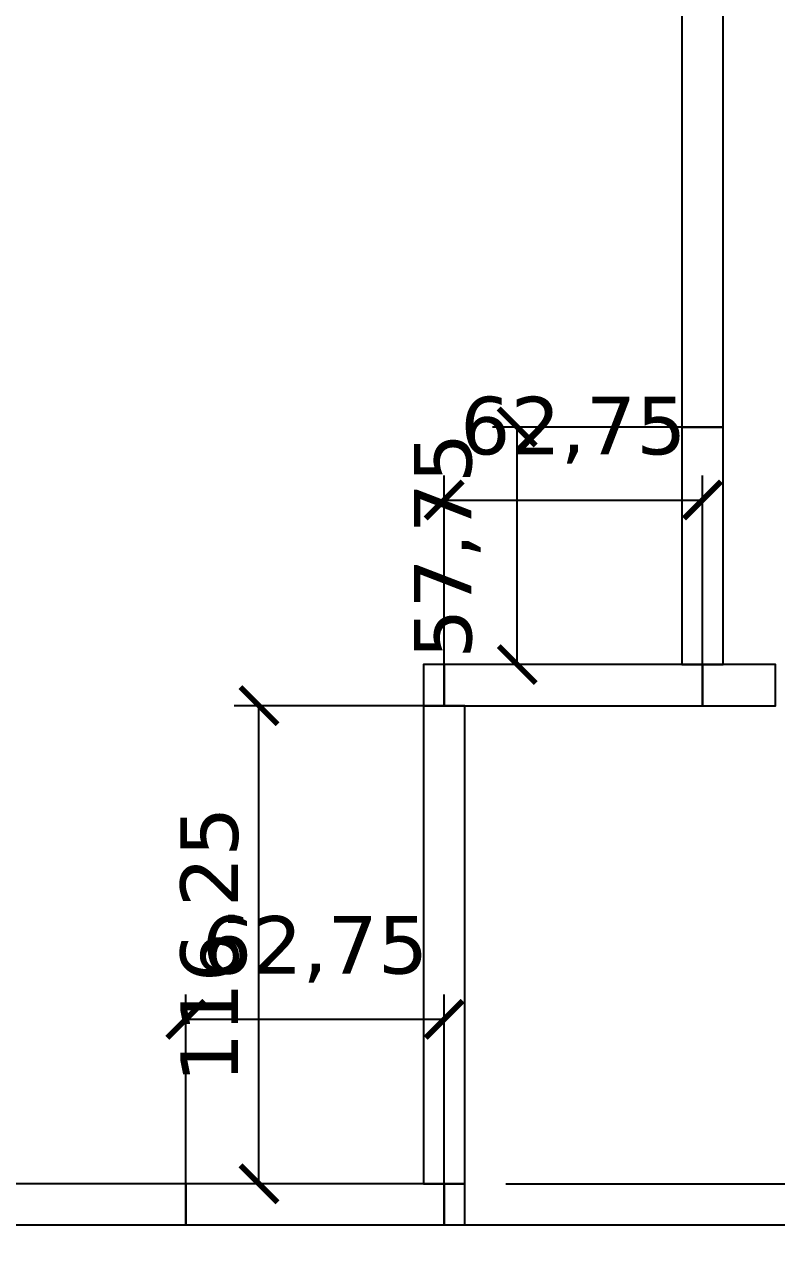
# Model space of a CAD drawing. Header units: centimetres. Extents: x -135 to 4099, y -1210 to 1044.
# Drawn here: x 2448.3 to 2631, y -4.8 to 291.9 of the extents above; entities that cross this region are included whole.
import ezdxf

# ---------------------------------------------------------------- set-up
doc = ezdxf.new("R2010")
doc.units = ezdxf.units.CM
for name, color, linetype in [('MONTAJ_OZEL_OLCU', 6, 'Continuous'), ('MONTAJ_OZEL_PANO', 6, 'Continuous'), ('MONTAJ_STANDART', 7, 'Continuous'), ('OLCULER', 7, 'Continuous')]:
    doc.layers.add(name, color=color, linetype=linetype)
doc.styles.add('PORTMAN', font='DejaVuSans.ttf')
doc.dimstyles.new('PORTMAN', dxfattribs={"dimtxt": 14, "dimasz": 9, "dimexe": 6, "dimexo": 5, "dimgap": 4, "dimtad": 1, "dimtxsty": 'PORTMAN', "dimblk": 'ARCHTICK', "dimcen": 2.5, "dimazin": 3, "dimtfac": 0.5, "dimtmove": 2, "dimatfit": 3})

# ---------------------------------------------------------------- blocks, each defined once
blk = doc.blocks.new('BOM_D06_627p5_DIS_DOLU')
blk.add_lwpolyline([(0, 0), (10, 0), (10, 62.75), (0, 62.75)], close=True)
blk = doc.blocks.new('MNT_BOM_D06_627p5_DIS_DOLU')
blk.add_blockref('BOM_D06_627p5_DIS_DOLU', (0, 0))
blk = doc.blocks.new('_ARCHTICK')
at = {"color": 0, "linetype": 'BYBLOCK', "const_width": 0.15}
blk.add_lwpolyline([(-0.5, -0.5), (0.5, 0.5)], dxfattribs=at)
blk = doc.blocks.new('BOM_D10_1255p0_DIS_K02_SOL')
blk.add_lwpolyline([(0, 0), (17.75, 0), (17.75, 10), (0, 10)], close=True)
blk = doc.blocks.new('MNT_BOM_D10_1255p0_DIS_K02_SOL')
blk.add_blockref('BOM_D10_1255p0_DIS_K02_SOL', (0, 0))
blk = doc.blocks.new('BOM_D01_1255p0_DIS_DOLU')
blk.add_lwpolyline([(0, 0), (10, 0), (10, 125.5), (0, 125.5)], close=True)
blk = doc.blocks.new('MNT_BOM_D01_1255p0_DIS_DOLU')
blk.add_blockref('BOM_D01_1255p0_DIS_DOLU', (0, 0))
blk = doc.blocks.new('BOM_D16_1162p5_DIS_DOLU')
blk.add_lwpolyline([(0, 0), (10, 0), (10, 116.25), (0, 116.25)], close=True)
blk = doc.blocks.new('MNT_BOM_D16_1162p5_DIS_DOLU')
blk.add_blockref('BOM_D16_1162p5_DIS_DOLU', (0, 0))
blk = doc.blocks.new('BOM_I18_577p5_IC_DOLU')
blk.add_lwpolyline([(0, 0), (10, 0), (10, 57.75), (0, 57.75)], close=True)
blk = doc.blocks.new('MNT_BOM_I18_577p5_IC_DOLU')
blk.add_blockref('BOM_I18_577p5_IC_DOLU', (0, 0))
blk = doc.blocks.new('BOM_I15_1255p0_IC_DOLU')
blk.add_lwpolyline([(0, 0), (10, 0), (10, 125.5), (0, 125.5)], close=True)
blk = doc.blocks.new('MNT_BOM_I15_1255p0_IC_DOLU')
blk.add_blockref('BOM_I15_1255p0_IC_DOLU', (0, 0))
blk = doc.blocks.new('BOM_B02_DIS_KOSE_50x100')
blk.add_lwpolyline([(0, 0), (5, 0), (5, 10), (0, 10)], close=True)
blk = doc.blocks.new('MNT_BOM_B02_DIS_KOSE_50x100')
blk.add_blockref('BOM_B02_DIS_KOSE_50x100', (0, 0))
blk = doc.blocks.new('BOM_V05_VERANDA_ON_3037p5')
at = {"lineweight": 25}
for p, q in [((10, 10), (293.75, 10)), ((0, 0), (303.75, 0))]:
    blk.add_line(p, q, dxfattribs=at)
blk = doc.blocks.new('MNT_BOM_V05_VERANDA_ON_3037p5')
blk.add_blockref('BOM_V05_VERANDA_ON_3037p5', (0, 0))

msp = doc.modelspace()

# ---------------------------------------------------------------- block references
at = {"layer": 'MONTAJ_OZEL_PANO'}
for name, p in [('MNT_BOM_I18_577p5_IC_DOLU', (2608, 136.25)), ('MNT_BOM_D16_1162p5_DIS_DOLU', (2545.25, 10))]:
    msp.add_blockref(name, p, dxfattribs=at)
at = {"layer": 'MONTAJ_OZEL_PANO', "rotation": 270}
for p in [(2550.25, 136.25), (2487.5, 10)]:
    msp.add_blockref('MNT_BOM_D06_627p5_DIS_DOLU', p, dxfattribs=at)
at = {"layer": 'MONTAJ_STANDART'}
for name, p in [('MNT_BOM_I15_1255p0_IC_DOLU', (2608, 194)), ('MNT_BOM_D10_1255p0_DIS_K02_SOL', (2613, 126.25)), ('MNT_BOM_B02_DIS_KOSE_50x100', (2545.25, 126.25)), ('MNT_BOM_B02_DIS_KOSE_50x100', (2550.25, 0)), ('MNT_BOM_V05_VERANDA_ON_3037p5', (2555.25, 0))]:
    msp.add_blockref(name, p, dxfattribs=at)
at = {"layer": 'MONTAJ_STANDART', "rotation": 270}
msp.add_blockref('MNT_BOM_D01_1255p0_DIS_DOLU', (2362, 10), dxfattribs=at)

# ---------------------------------------------------------------- dimensions: what is measured, and where the dimension line sits
at = {"layer": 'MONTAJ_OZEL_OLCU'}
for base, p1, p2 in [((2550.25, 176.25), (2550.25, 126.25), (2613, 126.25)), ((2487.5, 50), (2487.5, 0), (2550.25, 0))]:
    msp.add_linear_dim(base=base, p1=p1, p2=p2, dimstyle='PORTMAN', override={"dimtxt": 14, "dimasz": 9, "dimexe": 6, "dimexo": 5, "dimdec": 2, "dimzin": 8, "dimdsep": 44}, dxfattribs=at).render()
for base, p1, p2 in [((2568, 136.25), (2618, 136.25), (2618, 194)), ((2505.25, 10), (2555.25, 10), (2555.25, 126.25))]:
    msp.add_linear_dim(base=base, p1=p1, p2=p2, angle=90, dimstyle='PORTMAN', override={"dimtxt": 14, "dimasz": 9, "dimexe": 6, "dimexo": 5, "dimdec": 2, "dimzin": 8, "dimdsep": 44}, dxfattribs=at).render()
at = {"layer": 'OLCULER'}
msp.add_linear_dim(base=(2106, -85), p1=(2106, 0), p2=(2859, 0), dimstyle='PORTMAN', override={"dimtxt": 14, "dimasz": 9, "dimexe": 6, "dimexo": 5, "dimdec": 2, "dimzin": 8, "dimdsep": 44}, dxfattribs=at).render()

doc.saveas('drawing.dxf')
